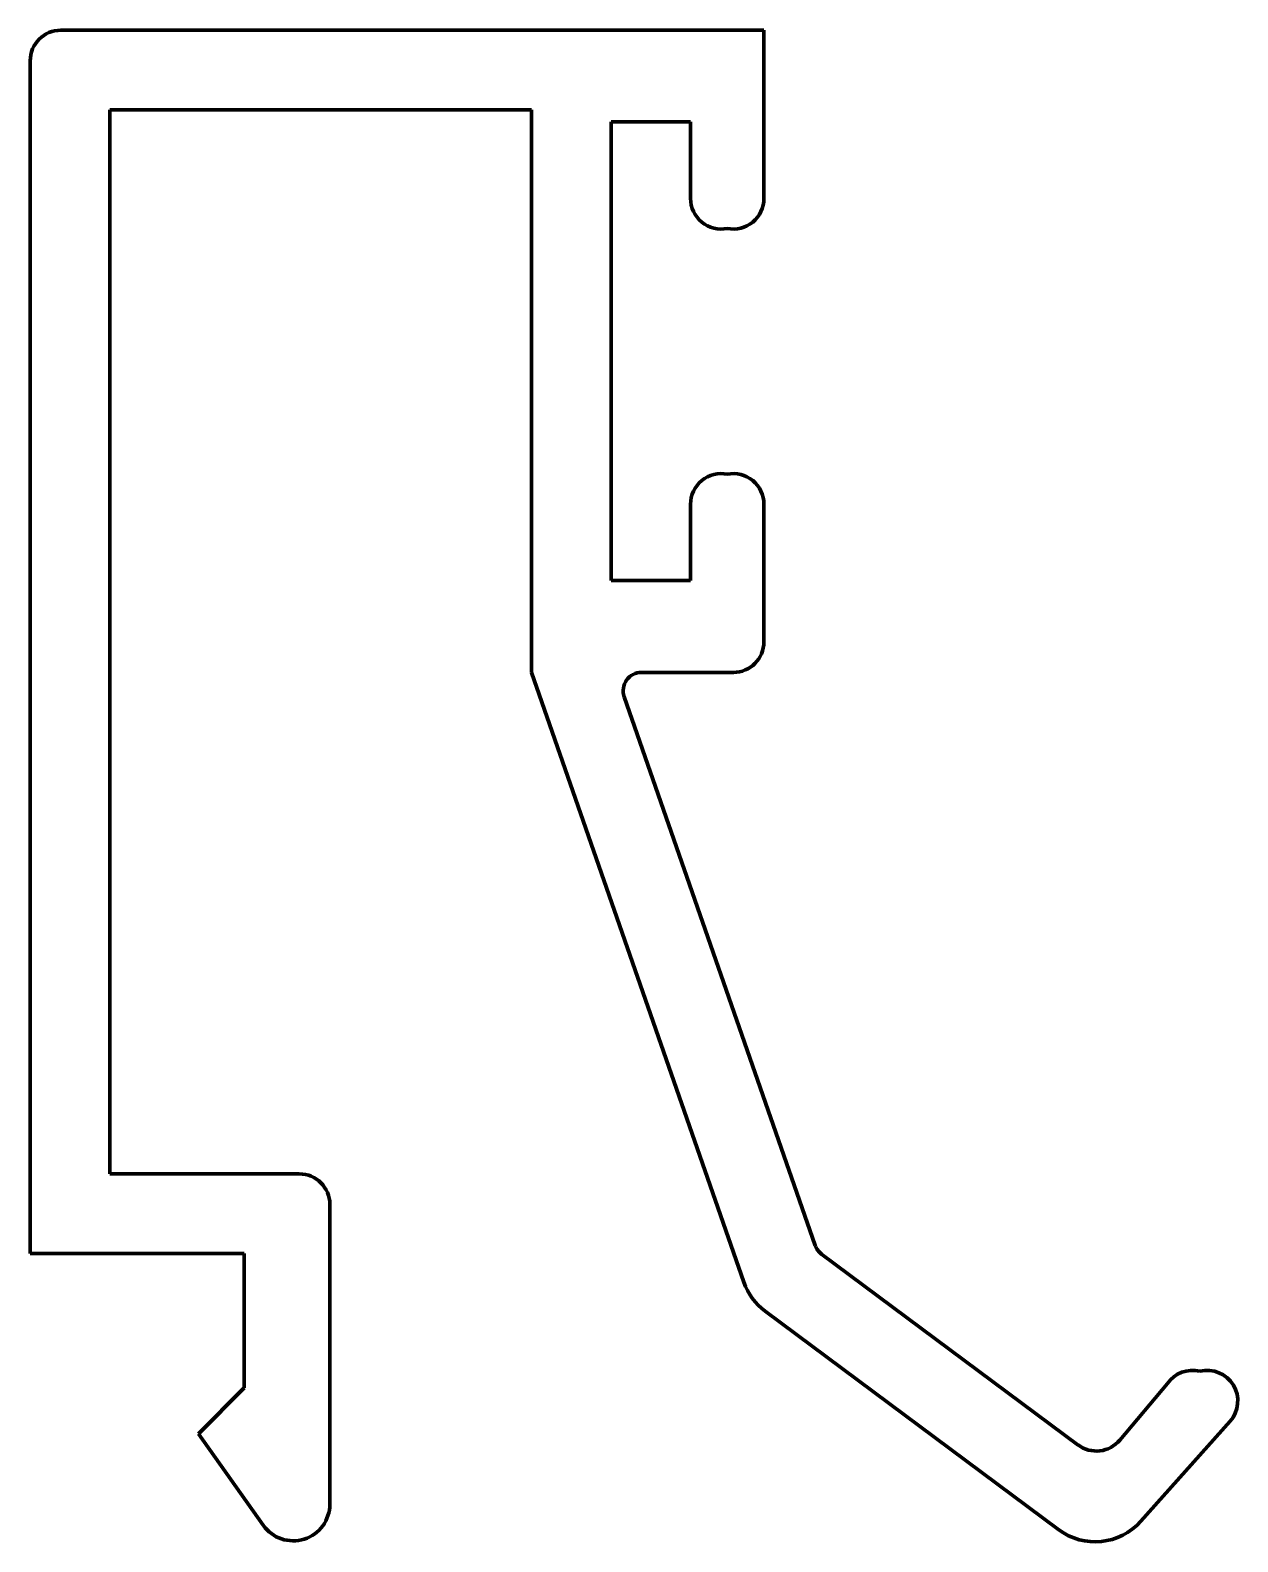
# Model space of a CAD drawing. Header units: millimetres. Extents: x 460.7 to 480.4, y 3149.6 to 3174.3.
import ezdxf

# ---------------------------------------------------------------- set-up
doc = ezdxf.new("R2010")
doc.units = ezdxf.units.MM
doc.layers.add('00_ALUMINIO', color=7, linetype='Continuous', lineweight=100)

msp = doc.modelspace()

# ---------------------------------------------------------------- linework, layer by layer
at = {"layer": '00_ALUMINIO', "lineweight": 100}
for p, q in [((472.669, 3174.343), (461.169, 3174.343)), ((472.669, 3171.593), (472.669, 3174.343)), ((460.669, 3173.843), (460.669, 3154.343)), ((461.969, 3155.643), (461.969, 3173.043)), ((461.969, 3173.043), (468.869, 3173.043)), ((468.869, 3173.043), (468.869, 3163.843)), ((470.169, 3165.343), (470.169, 3172.843)), ((470.169, 3172.843), (471.469, 3172.843)), ((471.469, 3172.843), (471.469, 3171.593)), ((471.469, 3166.593), (471.469, 3165.343)), ((472.669, 3164.343), (472.669, 3166.593)), ((471.469, 3165.343), (470.169, 3165.343)), ((468.869, 3163.843), (472.341, 3153.873)), ((470.667, 3163.843), (472.169, 3163.843)), ((473.508, 3154.474), (470.384, 3163.445)), ((465.069, 3155.643), (461.969, 3155.643)), ((465.569, 3150.243), (465.569, 3155.143)), ((460.669, 3154.343), (464.169, 3154.343)), ((464.169, 3154.343), (464.169, 3152.143)), ((477.808, 3151.209), (473.612, 3154.332)), ((472.688, 3153.399), (477.49, 3149.825)), ((464.169, 3152.143), (463.419, 3151.393)), ((479.268, 3152.217), (478.489, 3151.289)), ((478.834, 3149.962), (480.292, 3151.597)), ((463.419, 3151.393), (464.479, 3149.897))]:
    msp.add_line(p, q, dxfattribs=at)
for centre, radius, start, end in [((461.169, 3173.843), 0.5, 90, 180), ((471.969, 3171.593), 0.5, 180, 281.537), ((472.169, 3171.593), 0.5, 258.463, 0), ((471.969, 3166.593), 0.5, 78.463, 180), ((472.169, 3166.593), 0.5, 0, 101.537), ((472.169, 3164.343), 0.5, 270, 0), ((470.667, 3163.543), 0.3, 90, 199.2), ((465.069, 3155.143), 0.5, 0, 90), ((473.791, 3154.573), 0.3, 199.2, 233.3387), ((473.285, 3154.202), 1, 199.2, 233.3387), ((479.677, 3151.93), 0.5, 76.0296, 144.9925), ((479.919, 3151.93), 0.5, 318.28, 103.9704), ((478.106, 3151.611), 0.5, 233.3387, 319.9962), ((464.969, 3150.243), 0.6, 215.3149, 0), ((478.087, 3150.627), 1, 233.3387, 318.28)]:
    msp.add_arc(centre, radius, start, end, dxfattribs=at)

doc.saveas('drawing.dxf')
